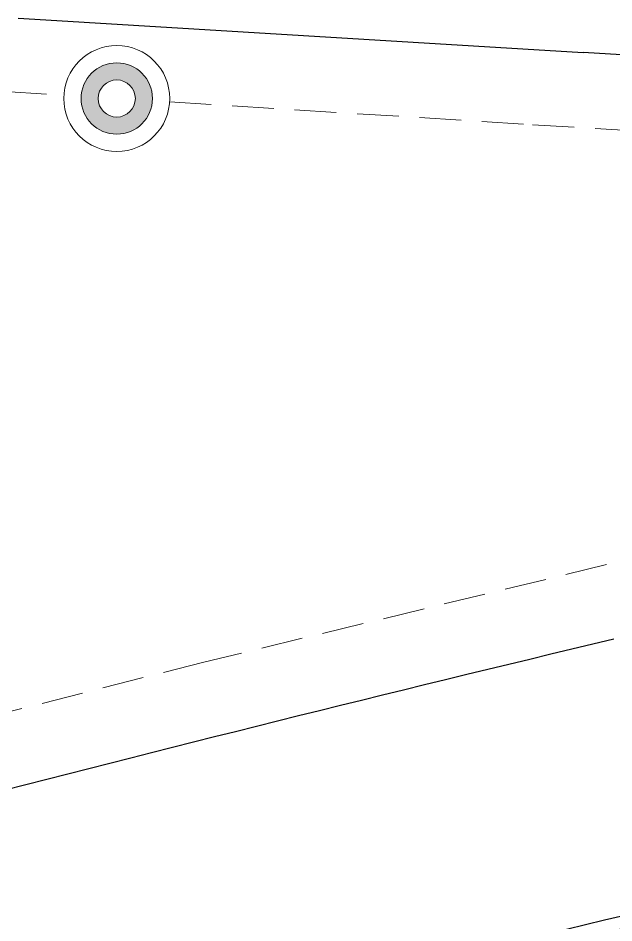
# Model space of a CAD drawing. Header units: millimetres. Extents: x 441156 to 441876, y 4514765 to 4515211.
# Drawn here: x 441579.11 to 441582.68, y 4514833.98 to 4514839.4 of the extents above; entities that cross this region are included whole.
import ezdxf

# ---------------------------------------------------------------- set-up
doc = ezdxf.new("R2010")
doc.units = ezdxf.units.MM
doc.linetypes.add('CONTINUA', pattern=[0])
doc.linetypes.add('HIDDEN', pattern=[0.375, 0.25, -0.125])
doc.layers.add('01_piscinas', color=254, linetype='Continuous')
doc.layers.add('INGIN ELECTRICIDAD ALUMBRADO', color=120, linetype='HIDDEN')

msp = doc.modelspace()

# ---------------------------------------------------------------- hatches: boundary and pattern name
at = {"layer": 'INGIN ELECTRICIDAD ALUMBRADO', "linetype": 'CONTINUA', "lineweight": 13}
h = msp.add_hatch(color=86, dxfattribs=at)
h.dxf.hatch_style = 1
edge = h.paths.add_edge_path()
edge.add_arc((441579.70461904, 4514838.91884187), 0.11124836, 0, 360)
edge = h.paths.add_edge_path()
edge.add_arc((441579.70461904, 4514838.91884187), 0.21369962, 0, 180)
edge.add_arc((441579.70461904, 4514838.91884187), 0.21369962, 180, 360)

# ---------------------------------------------------------------- linework, layer by layer
at = {"layer": '01_piscinas'}
for p, q in [((441579.11344983, 4514839.40042908, 0.00000053), (441579.14850476, 4514839.39794092, 0.00000053)), ((441579.14850476, 4514839.39794092, 0.00000053), (441582.49924239, 4514839.19390053, 0.00000131))]:
    msp.add_line(p, q, dxfattribs=at)
at = {"layer": '01_piscinas', "elevation": 0.00000131}
msp.add_lwpolyline([(441591.92936082, 4514838.61966129), (441584.17470072, 4514839.09187488), (441582.49924239, 4514839.19390053)], dxfattribs=at)
at = {"layer": '01_piscinas', "elevation": 0.00000053}
for points in [[(441600.15542645, 4514836.84526939, 0.0164873178), (441596.29495593, 4514836.51536975, 0.0147570251), (441588.85666332, 4514835.40842934, 0.0064753203), (441583.08003958, 4514834.10548181, 0.0081662383), (441575.84636256, 4514832.24974676, 0.0216544653), (441566.72691572, 4514829.13504235, 0.0203224531), (441558.44317938, 4514825.50445053, 0.0071301443), (441552.8844203, 4514822.6439482, 0.0002218274), (441552.71279905, 4514822.55241672), (441551.42359411, 4514821.85298122), (441550.13470721, 4514821.15371826, 0.0026809456), (441548.08215867, 4514820.00791291), (441541.18054052, 4514816.1888006), (441538.56552048, 4514814.745731), (441530.65125505, 4514810.37833203), (441525.70833685, 4514807.63872531), (441512.53909855, 4514800.33969015), (441512.42506278, 4514800.27586286), (441523.2070084, 4514782.27945409)], [(441600.15344326, 4514836.77006272, 0.0164621357), (441596.30380182, 4514836.44089324, 0.0147546948), (441588.87105538, 4514835.33481359, 0.0064740219), (441583.09748773, 4514834.03253962, 0.0081654849), (441575.86684779, 4514832.17759532, 0.021652917), (441566.75420638, 4514829.06518378, 0.0203218385), (441558.47629742, 4514825.4371581, 0.0071298324), (441552.9196851, 4514822.5777561, 0.0002215412), (441552.74834387, 4514822.48637409), (441551.45935947, 4514821.78705824), (441550.1706931, 4514821.08791493, 0.002681048), (441548.11877003, 4514819.94245511), (441541.21681548, 4514816.12315664), (441538.60175705, 4514814.68006586), (441530.68755222, 4514810.31270033), (441525.74469455, 4514807.57312716), (441512.57559303, 4514800.27416781), (441512.52909938, 4514800.24814472), (441523.27134543, 4514782.31799947)]]:
    msp.add_lwpolyline(points, format="xyb", dxfattribs=at)
at = {"layer": '01_piscinas'}
msp.add_arc((441636.26913909, 4514611.74085918, 0.00000053), 230.26204831, 103.457180672, 104.4892978359, dxfattribs=at)
at = {"layer": 'INGIN ELECTRICIDAD ALUMBRADO', "color": 86, "lineweight": 13, "elevation": 0.00000131}
for points in [[(441573.98463743, 4514839.20517473), (441575.28970321, 4514839.17809583), (441578.65923435, 4514838.98484913), (441579.38797028, 4514838.93883558)], [(441580.02126781, 4514838.89884816), (441582.19574581, 4514838.76154815), (441585.16036104, 4514838.58102036), (441585.42156406, 4514838.56511462)], [(441584.41133004, 4514836.54484171), (441583.7319898, 4514836.39148446), (441580.22629921, 4514835.54267415), (441578.54440085, 4514835.11477593), (441578.21280914, 4514835.02649293)]]:
    msp.add_lwpolyline(points, dxfattribs=at)
at = {"layer": 'INGIN ELECTRICIDAD ALUMBRADO', "color": 86, "linetype": 'CONTINUA', "lineweight": 13}
for radius in [0.31727935, 0.21369962, 0.11124836]:
    msp.add_circle((441579.70461904, 4514838.91884187, 0.00000131), radius, dxfattribs=at)

doc.saveas('drawing.dxf')
